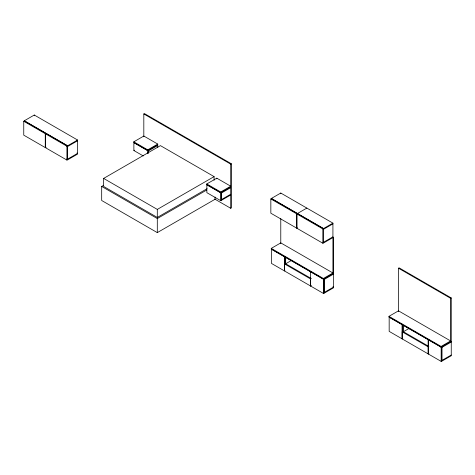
<?xml version="1.0" encoding="UTF-8"?>
<svg xmlns="http://www.w3.org/2000/svg" width="475" height="475" viewBox="0 0 475 475"><rect width="100%" height="100%" fill="white"/><g stroke="black" fill="none" stroke-linecap="round" stroke-linejoin="round"><path stroke-width="0.71" d="M24.308 120.781L34.283 115.021L77.597 140.03L77.597 154.078L67.622 159.838L67.622 145.789L24.308 120.781L24.308 121.505M23.75 121.262L24.373 120.905L45.891 133.327L45.267 133.689L23.75 121.262L23.75 135.155L45.267 147.577L45.891 147.214M45.404 133.766L46.033 133.404L67.551 145.831L67.551 159.719L66.922 160.081L45.404 147.654L45.404 133.766L66.922 146.193L77.597 140.03M45.404 147.654L46.033 147.298M143.818 136.77L143.818 113.958L144.442 113.596L231.349 163.774L231.349 207.925L230.719 208.287L214.748 199.061M133.808 141.817L147.725 149.851L147.725 150.575L133.808 142.536L133.808 141.817L143.818 136.034L157.736 144.073L157.736 147.713M157.736 144.792L147.654 150.617L133.873 142.66L133.873 150.528L134.502 150.165M147.725 149.851L157.736 144.073M148.348 150.937L157.736 145.516M207.082 188.7L157.302 217.437L103.633 186.449L103.633 178.422L160.431 145.629L214.106 176.617L214.106 180.263M215.08 197.036L215.08 199.257L157.302 232.613L101.686 200.498L101.686 186.449L103.609 185.339M143.818 113.958L230.719 164.13L231.349 163.774M103.633 178.422L157.302 209.41L214.106 176.617M206.791 183.956L216.802 178.172L230.719 186.212L220.709 191.989L206.791 183.956L206.791 184.674L220.709 192.713L220.709 191.989M221.267 192.393L221.267 200.26L220.643 200.622L206.862 192.666L206.862 184.799L207.486 184.437M101.686 186.449L157.302 218.559L206.732 190.024M206.862 184.799L220.643 192.755L230.719 186.93M221.338 193.076L230.719 187.655M221.338 199.654L230.719 194.239M230.719 194.958L221.338 200.379L221.338 192.351M271.391 199.173L271.391 198.449L280.778 193.034L332.922 223.137L332.922 273.713L333.545 274.075L324.164 279.496L285.053 256.916L285.053 264.13L285.677 264.492M297.392 227.816L296.768 228.178L270.839 213.21L270.839 198.936L271.462 198.574L297.392 213.542M270.839 198.936L296.768 213.904L306.85 208.086M323.463 242.873L322.84 243.23L296.911 228.261L296.911 213.987L297.534 213.625L323.463 228.594M271.255 248.383L280.778 242.885L332.922 272.988L323.398 278.493L271.255 248.383L271.255 249.108L323.398 279.211L333.545 273.351M296.911 213.987L322.84 228.956L332.922 223.137M323.534 229.277L332.922 223.862M284.982 270.507L284.359 270.869L271.462 263.423L271.462 249.149L284.359 256.595L284.982 256.233M311.054 285.558L310.43 285.92L284.495 270.952L284.495 263.892L285.125 263.53M291.312 260.52L285.677 263.773L285.677 257.278M323.534 242.268L332.922 236.853M310.567 271.724L311.196 271.368M284.495 263.892L310.43 278.867L311.054 278.504M310.502 271.605L310.567 286.003L311.196 285.641M324.164 292.481L333.545 287.066L332.922 286.704M310.567 286.003L323.463 293.449L324.093 293.087L324.093 278.813M398.483 311.564L398.483 268.209L399.107 267.847L451.25 297.95L451.25 355.745L441.863 361.16L441.863 346.726M388.96 316.338L398.483 310.84L450.627 340.943L441.097 346.447L388.96 316.338L388.96 317.062L441.097 347.166L451.25 341.305M402.687 338.461L402.064 338.823L389.168 331.378L389.168 317.104L402.064 324.55L402.687 324.188M398.483 268.209L450.627 298.312L451.25 297.95M428.759 353.513L428.135 353.875L402.2 338.907L402.2 331.847L402.83 331.485M409.017 328.474L403.382 331.728L403.382 325.233L441.863 347.451L451.25 342.03M402.2 338.907L402.83 338.544M428.895 339.322L428.272 339.684L428.272 353.958L441.168 361.404L441.798 361.042L441.798 346.768M402.2 331.847L428.135 346.821L428.759 346.459M428.272 353.958L428.895 353.596M441.863 360.436L451.25 355.021M271.391 198.449L323.534 228.558L323.534 242.992L333.545 237.209L333.545 287.785L324.164 293.206L324.164 278.772M133.873 150.528L143.272 155.948M76.968 140.392L77.597 140.754L67.622 146.514L66.993 146.152M285.053 263.411L311.125 278.463M402.758 331.366L428.83 346.418M76.968 152.998L77.597 153.354L67.622 159.113L66.993 158.757M450.627 298.312L450.627 341.668M441.168 347.13L441.168 361.404M441.097 346.447L441.097 347.166M428.201 339.56L428.201 346.055M428.135 346.821L428.135 353.875M402.758 324.87L402.758 332.09M402.687 324.9L402.687 332.037M402.064 324.55L402.064 338.823M323.463 279.169L323.463 293.449M323.398 278.493L323.398 279.211M322.84 228.956L322.84 243.23M310.43 278.867L310.43 285.92M296.768 213.904L296.768 228.178M284.359 256.595L284.359 270.869M280.778 193.034L280.778 193.752M280.778 218.53L280.778 243.61M230.719 164.13L230.719 208.287M220.643 192.755L220.643 200.622M216.802 178.172L216.802 178.897M157.302 209.41L157.302 217.437M157.302 218.559L157.302 232.613M148.348 150.213L148.348 153.128M148.283 150.254L148.283 153.116M147.654 150.617L147.654 153.478M66.922 146.193L66.922 160.081M45.267 133.689L45.267 147.577M34.283 115.021L34.283 115.746"/></g></svg>
